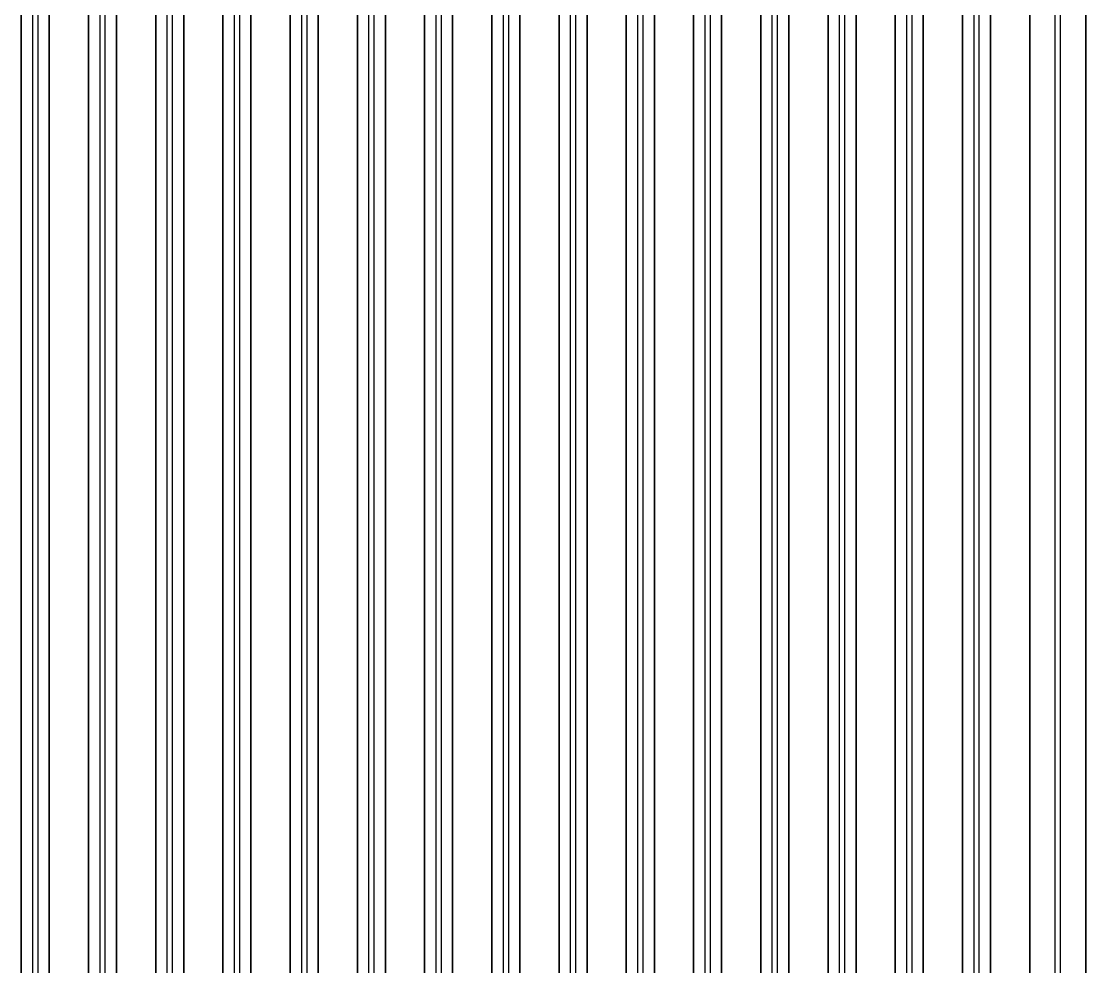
# Model space of a CAD drawing. Header units: metres. Extents: x -1550 to 1550, y -904 to 26100.
# Drawn here: x -382 to -2, y 6462.4 to 6800 of the extents above; entities that cross this region are included whole.
import ezdxf

# ---------------------------------------------------------------- set-up
doc = ezdxf.new("R2010")
doc.units = ezdxf.units.M
for name, color, linetype in [('Metal', 4, 'CONTINUOUS'), ('Polyimide', 3, 'CONTINUOUS'), ('Polyimide_Negative', 5, 'CONTINUOUS')]:
    doc.layers.add(name, color=color, linetype=linetype)

msp = doc.modelspace()

# ---------------------------------------------------------------- linework, layer by layer
at = {"layer": 'Metal'}
for points in [[(-376, 3691.04), (-376, 11993.5), (-378, 11993.5), (-378, 11993.5), (-378, 3691.04)], [(-352, 3437.07), (-352, 11993.5), (-354, 11993.5), (-354, 11993.5), (-354, 3437.07)], [(-328, 3183.1), (-328, 11993.5), (-330, 11993.5), (-330, 11993.5), (-330, 3183.1)], [(-304, 2929.13), (-304, 11993.5), (-306, 11993.5), (-306, 11993.5), (-306, 2929.13)], [(-280, 2675.17), (-280, 11993.5), (-282, 11993.5), (-282, 11993.5), (-282, 2675.17)], [(-256, 2421.2), (-256, 11993.5), (-258, 11993.5), (-258, 11993.5), (-258, 2421.2)], [(-232, 2167.23), (-232, 11993.5), (-234, 11993.5), (-234, 11993.5), (-234, 2167.23)], [(-208, 1913.26), (-208, 11993.5), (-210, 11993.5), (-210, 11993.5), (-210, 1913.26)], [(-184, 1659.29), (-184, 11993.5), (-186, 11993.5), (-186, 11993.5), (-186, 1659.29)], [(-160, 1405.33), (-160, 11993.5), (-162, 11993.5), (-162, 11993.5), (-162, 1405.33)], [(-136, 1151.36), (-136, 11993.5), (-138, 11993.5), (-138, 11993.5), (-138, 1151.36)], [(-112, 897.39), (-112, 11993.5), (-114, 11993.5), (-114, 11993.5), (-114, 897.39)], [(-88, 643.42), (-88, 11993.5), (-90, 11993.5), (-90, 11993.5), (-90, 643.42)], [(-64, 389.45), (-64, 11993.5), (-66, 11993.5), (-66, 11993.5), (-66, 389.45)], [(-40, 135.48), (-40, 11993.5), (-42, 11993.5), (-42, 11993.5), (-42, 135.48)], [(-11, -118.48), (-11, 11993.5), (-13, 11993.5), (-13, 11993.5), (-13, -118.48)]]:
    msp.add_lwpolyline(points, dxfattribs=at)
at = {"layer": 'Polyimide'}
for points in [[(-382, 3695.04), (-382, 11978.5)], [(-372, 11978.5), (-372, 3695.04)], [(-358, 3441.07), (-358, 11978.5)], [(-348, 11978.5), (-348, 3441.07)], [(-334, 3187.1), (-334, 11978.5)], [(-324, 11978.5), (-324, 3187.1)], [(-310, 2933.13), (-310, 11978.5)], [(-300, 11978.5), (-300, 2933.13)], [(-286, 2679.17), (-286, 11978.5)], [(-276, 11978.5), (-276, 2679.17)], [(-262, 2425.2), (-262, 11978.5)], [(-252, 11978.5), (-252, 2425.2)], [(-238, 2171.23), (-238, 11978.5)], [(-228, 11978.5), (-228, 2171.23)], [(-214, 1917.26), (-214, 11978.5)], [(-204, 11978.5), (-204, 1917.26)], [(-190, 1663.29), (-190, 11978.5)], [(-180, 11978.5), (-180, 1663.29)], [(-166, 1409.33), (-166, 11978.5)], [(-156, 11978.5), (-156, 1409.33)], [(-142, 1155.36), (-142, 11978.5)], [(-132, 11978.5), (-132, 1155.36)], [(-118, 901.39), (-118, 11978.5)], [(-108, 11978.5), (-108, 901.39)], [(-94, 647.42), (-94, 11978.5)], [(-84, 11978.5), (-84, 647.42)], [(-70, 393.45), (-70, 11978.5)], [(-60, 11978.5), (-60, 393.45)], [(-46, 139.48), (-46, 11978.5)], [(-36, 11978.5), (-36, 139.48)], [(-22, -116.48), (-22, 11978.5)], [(-2, 11978.5), (-2, -116.48)]]:
    msp.add_lwpolyline(points, dxfattribs=at)
at = {"layer": 'Polyimide_Negative'}
for points in [[(-382, 11978.5), (-382, 3695.04)], [(-372, 3695.04), (-372, 11978.5)], [(-358, 11978.5), (-358, 3441.07)], [(-348, 3441.07), (-348, 11978.5)], [(-334, 11978.5), (-334, 3187.1)], [(-324, 3187.1), (-324, 11978.5)], [(-310, 11978.5), (-310, 2933.13)], [(-300, 2933.13), (-300, 11978.5)], [(-286, 11978.5), (-286, 2679.17)], [(-276, 2679.17), (-276, 11978.5)], [(-262, 11978.5), (-262, 2425.2)], [(-252, 2425.2), (-252, 11978.5)], [(-238, 11978.5), (-238, 2171.23)], [(-228, 2171.23), (-228, 11978.5)], [(-214, 11978.5), (-214, 1917.26)], [(-204, 1917.26), (-204, 11978.5)], [(-190, 11978.5), (-190, 1663.29)], [(-180, 1663.29), (-180, 11978.5)], [(-166, 11978.5), (-166, 1409.33)], [(-156, 1409.33), (-156, 11978.5)], [(-142, 11978.5), (-142, 1155.36)], [(-132, 1155.36), (-132, 11978.5)], [(-118, 11978.5), (-118, 901.39)], [(-108, 901.39), (-108, 11978.5)], [(-94, 11978.5), (-94, 647.42)], [(-84, 647.42), (-84, 11978.5)], [(-70, 11978.5), (-70, 393.45)], [(-60, 393.45), (-60, 11978.5)], [(-46, 11978.5), (-46, 139.48)], [(-36, 139.48), (-36, 11978.5)], [(-22, 11978.5), (-22, -116.48)], [(-2, -116.48), (-2, 11978.5)]]:
    msp.add_lwpolyline(points, dxfattribs=at)

doc.saveas('drawing.dxf')
